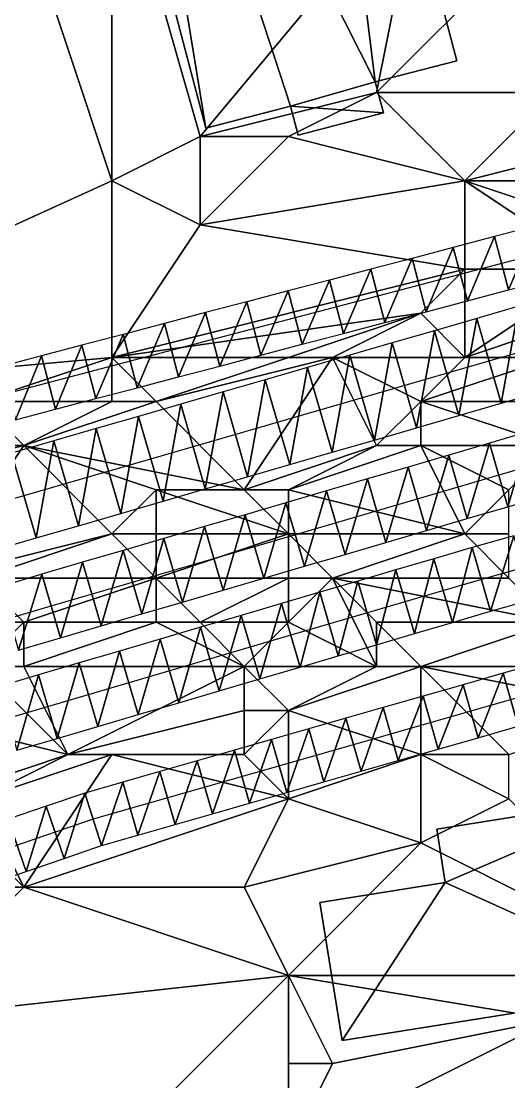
# Model space of a CAD drawing. Header units: metres. Extents: x -1103 to 901, y -902 to 905.
# Drawn here: x -154.12 to -132.01, y 117.18 to 165.23 of the extents above; entities that cross this region are included whole.
import ezdxf

# ---------------------------------------------------------------- set-up
doc = ezdxf.new("R2010")
doc.units = ezdxf.units.M
for name, color, linetype in [('OSM_BUILDING_FOOTPRINTS', 7, 'CONTINUOUS'), ('OSM_BUILDING_ROOFS', 1, 'CONTINUOUS'), ('OSM_BUILDING_WALLS', 8, 'CONTINUOUS'), ('OSM_PATH_AXES', 30, 'CONTINUOUS'), ('OSM_PATH_SURFACE', 30, 'CONTINUOUS'), ('OSM_ROAD_AXES', 2, 'CONTINUOUS'), ('OSM_ROAD_SURFACE', 9, 'CONTINUOUS'), ('OSM_TERRAIN', 3, 'CONTINUOUS')]:
    doc.layers.add(name, color=color, linetype=linetype)

msp = doc.modelspace()

# ---------------------------------------------------------------- linework, layer by layer
at = {"layer": 'OSM_BUILDING_FOOTPRINTS'}
for points in [[(-150.541, 188.268, 14.889), (-141.543, 190.613, 14.889), (-134.369, 163.441, 14.889), (-138.061, 162.479, 14.889), (-137.686, 161.074, 14.889), (-141.565, 160.068, 14.889), (-141.908, 161.384, 14.889), (-145.744, 160.388, 14.889), (-152.321, 185.337, 14.889), (-149.933, 185.957, 14.889), (-150.541, 188.268, 14.889)], [(-135.276, 128.616, 8.359), (-125.781, 130.131, 8.359), (-124.377, 121.472, 8.359), (-139.565, 119.05, 8.359), (-140.57, 125.298, 8.359), (-134.889, 126.205, 8.359), (-135.276, 128.616, 8.359)]]:
    msp.add_polyline3d(points, close=True, dxfattribs=at)
at = {"layer": 'OSM_BUILDING_ROOFS'}
for points in [[(-138.061, 162.479, 20.089), (-141.543, 190.613, 20.089), (-149.933, 185.957, 20.089)], [(-138.061, 162.479, 20.089), (-134.369, 163.441, 20.089), (-141.543, 190.613, 20.089)], [(-149.933, 185.957, 20.089), (-152.321, 185.337, 20.089), (-145.744, 160.388, 20.089)], [(-149.933, 185.957, 20.089), (-145.744, 160.388, 20.089), (-141.908, 161.384, 20.089)], [(-138.061, 162.479, 20.089), (-149.933, 185.957, 20.089), (-141.908, 161.384, 20.089)], [(-141.908, 161.384, 20.089), (-137.686, 161.074, 20.089), (-138.061, 162.479, 20.089)], [(-141.908, 161.384, 20.089), (-141.565, 160.068, 20.089), (-137.686, 161.074, 20.089)], [(-125.781, 130.131, 18.359), (-135.276, 128.616, 18.359), (-134.889, 126.205, 18.359)], [(-134.889, 126.205, 18.359), (-124.377, 121.472, 18.359), (-125.781, 130.131, 18.359)], [(-134.889, 126.205, 18.359), (-140.57, 125.298, 18.359), (-139.565, 119.05, 18.359)], [(-134.889, 126.205, 18.359), (-139.565, 119.05, 18.359), (-124.377, 121.472, 18.359)]]:
    msp.add_3dface(points, dxfattribs=at)
at = {"layer": 'OSM_BUILDING_WALLS'}
for points in [[(-134.369, 163.441, 14.889), (-141.543, 190.613, 14.889), (-141.543, 190.613, 20.089)], [(-134.369, 163.441, 14.889), (-141.543, 190.613, 20.089), (-134.369, 163.441, 20.089)], [(-152.321, 185.337, 14.889), (-145.744, 160.388, 14.889), (-145.744, 160.388, 20.089)], [(-152.321, 185.337, 14.889), (-145.744, 160.388, 20.089), (-152.321, 185.337, 20.089)], [(-138.061, 162.479, 14.889), (-134.369, 163.441, 14.889), (-134.369, 163.441, 20.089)], [(-138.061, 162.479, 14.889), (-134.369, 163.441, 20.089), (-138.061, 162.479, 20.089)], [(-137.686, 161.074, 14.889), (-138.061, 162.479, 14.889), (-138.061, 162.479, 20.089)], [(-137.686, 161.074, 14.889), (-138.061, 162.479, 20.089), (-137.686, 161.074, 20.089)], [(-145.744, 160.388, 14.889), (-141.908, 161.384, 14.889), (-141.908, 161.384, 20.089)], [(-145.744, 160.388, 14.889), (-141.908, 161.384, 20.089), (-145.744, 160.388, 20.089)], [(-141.908, 161.384, 14.889), (-141.565, 160.068, 14.889), (-141.565, 160.068, 20.089)], [(-141.908, 161.384, 14.889), (-141.565, 160.068, 20.089), (-141.908, 161.384, 20.089)], [(-141.565, 160.068, 14.889), (-137.686, 161.074, 14.889), (-137.686, 161.074, 20.089)], [(-141.565, 160.068, 14.889), (-137.686, 161.074, 20.089), (-141.565, 160.068, 20.089)], [(-125.781, 130.131, 8.359), (-135.276, 128.616, 8.359), (-135.276, 128.616, 18.359)], [(-125.781, 130.131, 8.359), (-135.276, 128.616, 18.359), (-125.781, 130.131, 18.359)], [(-135.276, 128.616, 8.359), (-134.889, 126.205, 8.359), (-134.889, 126.205, 18.359)], [(-135.276, 128.616, 8.359), (-134.889, 126.205, 18.359), (-135.276, 128.616, 18.359)], [(-134.889, 126.205, 8.359), (-140.57, 125.298, 8.359), (-140.57, 125.298, 18.359)], [(-134.889, 126.205, 8.359), (-140.57, 125.298, 18.359), (-134.889, 126.205, 18.359)], [(-140.57, 125.298, 8.359), (-139.565, 119.05, 8.359), (-139.565, 119.05, 18.359)], [(-140.57, 125.298, 8.359), (-139.565, 119.05, 18.359), (-140.57, 125.298, 18.359)], [(-139.565, 119.05, 8.359), (-124.377, 121.472, 8.359), (-124.377, 121.472, 18.359)], [(-139.565, 119.05, 8.359), (-124.377, 121.472, 18.359), (-139.565, 119.05, 18.359)]]:
    msp.add_3dface(points, dxfattribs=at)
at = {"layer": 'OSM_PATH_AXES'}
for points in [[(-364.453, 59.153, 16.179), (-341.804, 70.058, 13.161), (-295.102, 90.683, 15.142), (-263.51, 105.447, 16.234), (-230.957, 122.599, 15.848), (-202.516, 135.793, 14.359), (-165.64, 145.503, 14.643), (-151.049, 149.34, 14.507), (-121.105, 157.215, 17.198), (-120.32, 157.425, 17.314), (-92.741, 166.36, 19.621), (-57.524, 175.683, 15.839), (-38.357, 180.704, 12.909), (-12.038, 188.18, 11.367), (16.216, 197.834, 13.39), (43.983, 204.945, 16.196), (54.55, 206.195, 16.411), (69.683, 208.506, 16.69), (127.826, 210.906, 16.029), (196.458, 197.69, 10.186)], [(143.257, 186.653, 12.843), (122.354, 186.952, 13.89), (84.705, 186.211, 15.717), (44.536, 182.086, 15.402), (18.515, 175.528, 11.884), (-4.09, 169.722, 9.372), (-37.45, 160.588, 9.181), (-72.435, 150.867, 11.8), (-113.787, 139.675, 12.889), (-137.365, 132.929, 12.352), (-150.85, 129.069, 12.113), (-169.83, 122.589, 11.608), (-190.312, 116.042, 11.88), (-211.336, 108.455, 13.007), (-235.135, 97.739, 13.162), (-263.223, 83.904, 13.248), (-287.718, 73.188, 12.414), (-315.551, 58.8, 10.88), (-350.746, 39.148, 13.019), (-374.334, 32.003, 16.515), (-405.462, 18.047, 17.05), (-437.816, -4.37, 15.202), (-467.871, -29.828, 13.844), (-502.07, -69.187, 12.193)]]:
    msp.add_polyline3d(points, dxfattribs=at)
at = {"layer": 'OSM_PATH_SURFACE'}
for points in [[(-132.016, 153.053, 15.855), (-130.78, 155.963, 16.297), (-132.652, 155.471, 16.079)], [(-132.016, 153.053, 15.855), (-130.145, 153.545, 16.101), (-130.78, 155.963, 16.297)], [(-133.888, 152.561, 15.61), (-132.652, 155.471, 16.079), (-134.524, 154.978, 15.871)], [(-133.888, 152.561, 15.61), (-132.016, 153.053, 15.855), (-132.652, 155.471, 16.079)], [(-135.759, 152.069, 15.61), (-134.524, 154.978, 15.871), (-136.395, 154.486, 15.723)], [(-135.759, 152.069, 15.61), (-133.888, 152.561, 15.61), (-134.524, 154.978, 15.871)], [(-137.631, 151.576, 15.48), (-136.395, 154.486, 15.723), (-138.267, 153.994, 15.58)], [(-137.631, 151.576, 15.48), (-135.759, 152.069, 15.61), (-136.395, 154.486, 15.723)], [(-139.502, 151.084, 15.328), (-138.267, 153.994, 15.58), (-140.138, 153.502, 15.438)], [(-139.502, 151.084, 15.328), (-137.631, 151.576, 15.48), (-138.267, 153.994, 15.58)], [(-141.374, 150.592, 15.177), (-140.138, 153.502, 15.438), (-142.01, 153.01, 15.295)], [(-141.374, 150.592, 15.177), (-139.502, 151.084, 15.328), (-140.138, 153.502, 15.438)], [(-143.245, 150.1, 15.025), (-142.01, 153.01, 15.295), (-143.881, 152.518, 15.153)], [(-143.245, 150.1, 15.025), (-141.374, 150.592, 15.177), (-142.01, 153.01, 15.295)], [(-145.117, 149.608, 14.816), (-143.881, 152.518, 15.153), (-145.753, 152.026, 15.011)], [(-145.117, 149.608, 14.816), (-143.245, 150.1, 15.025), (-143.881, 152.518, 15.153)], [(-146.989, 149.116, 14.592), (-145.753, 152.026, 15.011), (-147.624, 151.534, 14.868)], [(-146.989, 149.116, 14.592), (-145.117, 149.608, 14.816), (-145.753, 152.026, 15.011)], [(-148.86, 148.624, 14.421), (-147.624, 151.534, 14.868), (-149.496, 151.041, 14.728)], [(-148.86, 148.624, 14.421), (-146.989, 149.116, 14.592), (-147.624, 151.534, 14.868)], [(-150.732, 148.132, 14.592), (-149.496, 151.041, 14.728), (-151.367, 150.549, 14.696)], [(-150.732, 148.132, 14.592), (-148.86, 148.624, 14.421), (-149.496, 151.041, 14.728)], [(-152.555, 147.652, 14.48), (-151.367, 150.549, 14.696), (-153.191, 150.07, 14.7)], [(-152.555, 147.652, 14.48), (-150.732, 148.132, 14.592), (-151.367, 150.549, 14.696)], [(-154.379, 147.172, 14.333), (-153.191, 150.07, 14.7), (-155.015, 149.59, 14.704)], [(-154.379, 147.172, 14.333), (-152.555, 147.652, 14.48), (-153.191, 150.07, 14.7)], [(-130.454, 136.206, 12.71), (-132.268, 135.687, 12.604), (-131.58, 133.284, 12.326)], [(-132.268, 135.687, 12.604), (-134.081, 135.169, 12.555), (-133.394, 132.765, 12.29)], [(-132.268, 135.687, 12.604), (-133.394, 132.765, 12.29), (-131.58, 133.284, 12.326)], [(-134.081, 135.169, 12.555), (-135.895, 134.65, 12.559), (-135.207, 132.246, 12.366)], [(-134.081, 135.169, 12.555), (-135.207, 132.246, 12.366), (-133.394, 132.765, 12.29)], [(-135.895, 134.65, 12.559), (-137.709, 134.131, 12.502), (-137.021, 131.727, 12.376)], [(-135.895, 134.65, 12.559), (-137.021, 131.727, 12.376), (-135.207, 132.246, 12.366)], [(-137.709, 134.131, 12.502), (-139.395, 133.648, 12.44), (-138.707, 131.245, 12.338)], [(-137.709, 134.131, 12.502), (-138.707, 131.245, 12.338), (-137.021, 131.727, 12.376)], [(-139.395, 133.648, 12.44), (-141.08, 133.166, 12.391), (-140.392, 130.762, 12.3)], [(-139.395, 133.648, 12.44), (-140.392, 130.762, 12.3), (-138.707, 131.245, 12.338)], [(-141.08, 133.166, 12.391), (-142.766, 132.683, 12.334), (-142.078, 130.28, 12.261)], [(-141.08, 133.166, 12.391), (-142.078, 130.28, 12.261), (-140.392, 130.762, 12.3)], [(-142.766, 132.683, 12.334), (-144.452, 132.201, 12.358), (-143.764, 129.797, 12.239)], [(-142.766, 132.683, 12.334), (-143.764, 129.797, 12.239), (-142.078, 130.28, 12.261)], [(-144.452, 132.201, 12.358), (-146.137, 131.718, 12.297), (-145.449, 129.315, 12.212)], [(-144.452, 132.201, 12.358), (-145.449, 129.315, 12.212), (-143.764, 129.797, 12.239)], [(-146.137, 131.718, 12.297), (-147.823, 131.236, 12.312), (-147.135, 128.832, 12.184)], [(-146.137, 131.718, 12.297), (-147.135, 128.832, 12.184), (-145.449, 129.315, 12.212)], [(-147.823, 131.236, 12.312), (-149.509, 130.753, 12.285), (-148.821, 128.35, 12.156)], [(-147.823, 131.236, 12.312), (-148.821, 128.35, 12.156), (-147.135, 128.832, 12.184)], [(-149.509, 130.753, 12.285), (-151.225, 130.262, 12.256), (-150.476, 127.877, 12.129)], [(-149.509, 130.753, 12.285), (-150.476, 127.877, 12.129), (-148.821, 128.35, 12.156)], [(-151.225, 130.262, 12.256), (-152.98, 129.663, 12.211), (-152.172, 127.297, 12.096)], [(-151.225, 130.262, 12.256), (-152.172, 127.297, 12.096), (-150.476, 127.877, 12.129)], [(-152.98, 129.663, 12.211), (-154.705, 129.074, 12.166), (-153.897, 126.708, 12.06)], [(-152.98, 129.663, 12.211), (-153.897, 126.708, 12.06), (-152.172, 127.297, 12.096)], [(-154.705, 129.074, 12.166), (-155.623, 126.119, 11.983), (-153.897, 126.708, 12.06)]]:
    msp.add_3dface(points, dxfattribs=at)
at = {"layer": 'OSM_ROAD_AXES'}
for points in [[(-198.127, 130.982, 13.763), (-148.242, 145.403, 14.161), (-119.491, 153.72, 16.472), (-96.964, 160.234, 18.352), (-36.953, 175.738, 12.061), (3.04, 187.306, 11.626), (41.905, 197.182, 16.052), (54.318, 199.482, 16.67), (70.899, 200.632, 16.818), (88.165, 201.517, 16.692), (108.791, 201.771, 16.13), (128.423, 202.49, 15.851), (142.682, 201.727, 15.306), (159.981, 200.687, 13.912), (196.204, 192.824, 9.832), (234.715, 183.623, 11.492), (340.831, 155.71, 17.129)], [(-370.819, 47.165, 17.241), (-335.923, 64.163, 12.317), (-224.192, 116.849, 14.848), (-198.249, 125.232, 13.23), (-152.763, 138.735, 13.315), (-145.379, 140.891, 13.6), (-102.955, 153.311, 16.503), (-45.442, 167.599, 12.299), (-35.737, 170.397, 10.915), (4.521, 182.031, 11.083), (38.467, 191.453, 15.186), (65.748, 194.992, 16.796), (114.075, 197.646, 15.56), (161.506, 194.251, 12.963)], [(140.129, 192.249, 14.001), (99.285, 192.946, 15.816), (43.983, 187.35, 15.57), (-34.145, 167.267, 10.105), (-45.807, 164.27, 11.675), (-84.395, 153.631, 14.759), (-133.253, 139.94, 13.632), (-141.886, 137.408, 13.111), (-162.081, 131.48, 12.502), (-196.027, 118.596, 12.56), (-220.81, 108.422, 13.68), (-332.143, 55.327, 11.351), (-361.634, 42.897, 15.237), (-380.911, 35.067, 18.339), (-406.633, 22.769, 18.543), (-417.997, 23.255, 18.52)]]:
    msp.add_polyline3d(points, dxfattribs=at)
at = {"layer": 'OSM_ROAD_SURFACE'}
for points in [[(-132.352, 147.918, 15.299), (-131.547, 152.315, 15.77), (-133.464, 151.76, 15.512)], [(-132.352, 147.918, 15.299), (-130.436, 148.472, 15.477), (-131.547, 152.315, 15.77)], [(-134.269, 147.363, 14.952), (-133.464, 151.76, 15.512), (-135.381, 151.206, 15.428)], [(-134.269, 147.363, 14.952), (-132.352, 147.918, 15.299), (-133.464, 151.76, 15.512)], [(-136.186, 146.809, 14.752), (-135.381, 151.206, 15.428), (-137.297, 150.651, 15.176)], [(-136.186, 146.809, 14.752), (-134.269, 147.363, 14.952), (-135.381, 151.206, 15.428)], [(-138.103, 146.254, 14.886), (-137.297, 150.651, 15.176), (-139.214, 150.097, 14.924)], [(-138.103, 146.254, 14.886), (-136.186, 146.809, 14.752), (-137.297, 150.651, 15.176)], [(-140.019, 145.7, 14.719), (-139.214, 150.097, 14.924), (-141.131, 149.542, 14.761)], [(-140.019, 145.7, 14.719), (-138.103, 146.254, 14.886), (-139.214, 150.097, 14.924)], [(-141.936, 145.145, 14.552), (-141.131, 149.542, 14.761), (-143.047, 148.988, 14.615)], [(-141.936, 145.145, 14.552), (-140.019, 145.7, 14.719), (-141.131, 149.542, 14.761)], [(-143.853, 144.591, 14.389), (-143.047, 148.988, 14.615), (-144.964, 148.434, 14.47)], [(-143.853, 144.591, 14.389), (-141.936, 145.145, 14.552), (-143.047, 148.988, 14.615)], [(-145.769, 144.037, 14.274), (-144.964, 148.434, 14.47), (-146.881, 147.879, 14.324)], [(-145.769, 144.037, 14.274), (-143.853, 144.591, 14.389), (-144.964, 148.434, 14.47)], [(-147.686, 143.482, 14.026), (-146.881, 147.879, 14.324), (-148.797, 147.325, 14.216)], [(-147.686, 143.482, 14.026), (-145.769, 144.037, 14.274), (-146.881, 147.879, 14.324)], [(-149.605, 142.927, 14.032), (-148.797, 147.325, 14.216), (-150.716, 146.77, 14.135)], [(-149.605, 142.927, 14.032), (-147.686, 143.482, 14.026), (-148.797, 147.325, 14.216)], [(-151.524, 142.373, 13.961), (-150.716, 146.77, 14.135), (-152.635, 146.215, 14.053)], [(-151.524, 142.373, 13.961), (-149.605, 142.927, 14.032), (-150.716, 146.77, 14.135)], [(-132.046, 143.232, 14.292), (-131.044, 146.651, 14.907), (-132.889, 146.111, 14.641)], [(-132.046, 143.232, 14.292), (-130.201, 143.772, 14.599), (-131.044, 146.651, 14.907)], [(-153.442, 141.818, 13.944), (-152.635, 146.215, 14.053), (-154.553, 145.661, 13.994)], [(-153.442, 141.818, 13.944), (-151.524, 142.373, 13.961), (-152.635, 146.215, 14.053)], [(-133.89, 142.692, 14.413), (-132.889, 146.111, 14.641), (-134.733, 145.571, 14.518)], [(-133.89, 142.692, 14.413), (-132.046, 143.232, 14.292), (-132.889, 146.111, 14.641)], [(-155.361, 141.263, 13.928), (-153.442, 141.818, 13.944), (-154.553, 145.661, 13.994)], [(-135.735, 142.152, 14.267), (-134.733, 145.571, 14.518), (-136.578, 145.031, 14.378)], [(-135.735, 142.152, 14.267), (-133.89, 142.692, 14.413), (-134.733, 145.571, 14.518)], [(-137.579, 141.612, 14.021), (-136.578, 145.031, 14.378), (-138.422, 144.491, 14.225)], [(-137.579, 141.612, 14.021), (-135.735, 142.152, 14.267), (-136.578, 145.031, 14.378)], [(-139.424, 141.072, 13.731), (-138.422, 144.491, 14.225), (-140.267, 143.951, 14.072)], [(-139.424, 141.072, 13.731), (-137.579, 141.612, 14.021), (-138.422, 144.491, 14.225)], [(-141.268, 140.532, 13.658), (-140.267, 143.951, 14.072), (-142.111, 143.411, 13.958)], [(-141.268, 140.532, 13.658), (-139.424, 141.072, 13.731), (-140.267, 143.951, 14.072)], [(-143.113, 139.992, 13.745), (-142.111, 143.411, 13.958), (-143.956, 142.871, 14.033)], [(-143.113, 139.992, 13.745), (-141.268, 140.532, 13.658), (-142.111, 143.411, 13.958)], [(-144.958, 139.452, 13.492), (-143.956, 142.871, 14.033), (-145.8, 142.331, 13.775)], [(-144.958, 139.452, 13.492), (-143.113, 139.992, 13.745), (-143.956, 142.871, 14.033)], [(-146.804, 138.912, 13.239), (-145.8, 142.331, 13.775), (-147.645, 141.792, 13.568)], [(-146.804, 138.912, 13.239), (-144.958, 139.452, 13.492), (-145.8, 142.331, 13.775)], [(-148.65, 138.373, 13.435), (-147.645, 141.792, 13.568), (-149.491, 141.253, 13.777)], [(-148.65, 138.373, 13.435), (-146.804, 138.912, 13.239), (-147.645, 141.792, 13.568)], [(-131.779, 141.911, 13.773), (-133.666, 141.382, 14.164), (-132.84, 138.498, 13.488)], [(-131.779, 141.911, 13.773), (-132.84, 138.498, 13.488), (-130.969, 139.023, 13.655)], [(-133.666, 141.382, 14.164), (-135.402, 140.873, 13.894), (-134.557, 137.994, 13.446)], [(-133.666, 141.382, 14.164), (-134.557, 137.994, 13.446), (-132.84, 138.498, 13.488)], [(-150.496, 137.834, 13.353), (-149.491, 141.253, 13.777), (-151.337, 140.714, 13.612)], [(-150.496, 137.834, 13.353), (-148.65, 138.373, 13.435), (-149.491, 141.253, 13.777)], [(-135.402, 140.873, 13.894), (-137.128, 140.367, 13.624), (-136.284, 137.488, 13.208)], [(-135.402, 140.873, 13.894), (-136.284, 137.488, 13.208), (-134.557, 137.994, 13.446)], [(-152.339, 137.296, 13.189), (-151.337, 140.714, 13.612), (-153.187, 140.174, 13.448)], [(-152.339, 137.296, 13.189), (-150.496, 137.834, 13.353), (-151.337, 140.714, 13.612)], [(-137.128, 140.367, 13.624), (-138.855, 139.86, 13.383), (-138.01, 136.981, 13.29)], [(-137.128, 140.367, 13.624), (-138.01, 136.981, 13.29), (-136.284, 137.488, 13.208)], [(-154.231, 136.734, 13.072), (-153.187, 140.174, 13.448), (-155.085, 139.61, 13.363)], [(-154.231, 136.734, 13.072), (-152.339, 137.296, 13.189), (-153.187, 140.174, 13.448)], [(-138.855, 139.86, 13.383), (-140.582, 139.354, 13.292), (-139.737, 136.475, 13.184)], [(-138.855, 139.86, 13.383), (-139.737, 136.475, 13.184), (-138.01, 136.981, 13.29)], [(-140.582, 139.354, 13.292), (-142.308, 138.847, 13.432), (-141.464, 135.968, 13.127)], [(-140.582, 139.354, 13.292), (-141.464, 135.968, 13.127), (-139.737, 136.475, 13.184)], [(-142.308, 138.847, 13.432), (-144.144, 138.308, 13.196), (-143.299, 135.43, 12.89)], [(-142.308, 138.847, 13.432), (-143.299, 135.43, 12.89), (-141.464, 135.968, 13.127)], [(-144.144, 138.308, 13.196), (-145.98, 137.769, 13.082), (-145.135, 134.891, 12.985)], [(-144.144, 138.308, 13.196), (-145.135, 134.891, 12.985), (-143.299, 135.43, 12.89)], [(-145.98, 137.769, 13.082), (-147.816, 137.23, 13.274), (-146.971, 134.352, 12.944)], [(-145.98, 137.769, 13.082), (-146.971, 134.352, 12.944), (-145.135, 134.891, 12.985)], [(-147.816, 137.23, 13.274), (-149.652, 136.692, 13.108), (-148.807, 133.813, 12.889)], [(-147.816, 137.23, 13.274), (-148.807, 133.813, 12.889), (-146.971, 134.352, 12.944)], [(-149.652, 136.692, 13.108), (-151.488, 136.153, 12.943), (-150.643, 133.274, 12.825)], [(-149.652, 136.692, 13.108), (-150.643, 133.274, 12.825), (-148.807, 133.813, 12.889)], [(-151.488, 136.153, 12.943), (-153.324, 135.614, 12.85), (-152.479, 132.735, 12.787)], [(-151.488, 136.153, 12.943), (-152.479, 132.735, 12.787), (-150.643, 133.274, 12.825)], [(-153.324, 135.614, 12.85), (-155.16, 135.075, 13.152), (-154.315, 132.196, 12.716)], [(-153.324, 135.614, 12.85), (-154.315, 132.196, 12.716), (-152.479, 132.735, 12.787)]]:
    msp.add_3dface(points, dxfattribs=at)
at = {"layer": 'OSM_TERRAIN'}
for points in [[(-172, 148, 14.963), (-150, 158, 15.358), (-156, 176, 16.209)], [(-156, 176, 16.209), (-150, 158, 15.358), (-150, 174, 17.035)], [(-150, 158, 15.358), (-146, 160, 16.958), (-150, 174, 17.035)], [(-146, 160, 16.958), (-136, 172, 17.17), (-150, 174, 17.035)], [(-138, 162, 17.119), (-136, 172, 17.17), (-146, 160, 16.958)], [(-138, 162, 17.119), (-132, 168, 17.39), (-136, 172, 17.17)], [(-138, 162, 17.119), (-130, 162, 16.973), (-132, 168, 17.39)], [(-142, 160, 16.99), (-138, 162, 17.119), (-146, 160, 16.958)], [(-134, 158, 16.137), (-138, 162, 17.119), (-142, 160, 16.99)], [(-138, 162, 17.119), (-134, 158, 16.137), (-130, 162, 16.973)], [(-134, 158, 16.137), (-126, 160, 17.121), (-130, 162, 16.973)], [(-146, 156, 15.31), (-146, 160, 16.958), (-150, 158, 15.358)], [(-146, 156, 15.31), (-134, 158, 16.137), (-142, 160, 16.99)], [(-146, 160, 16.958), (-146, 156, 15.31), (-142, 160, 16.99)], [(-122, 158, 17.067), (-126, 160, 17.121), (-134, 158, 16.137)], [(-172, 148, 14.963), (-150, 150, 14.518), (-150, 158, 15.358)], [(-150, 150, 14.518), (-146, 156, 15.31), (-150, 158, 15.358)], [(-134, 154, 15.714), (-134, 158, 16.137), (-146, 156, 15.31)], [(-134, 154, 15.714), (-128, 154, 16.287), (-134, 158, 16.137)], [(-128, 154, 16.287), (-128, 156, 16.266), (-134, 158, 16.137)], [(-134, 158, 16.137), (-128, 156, 16.266), (-122, 158, 17.067)], [(-150, 150, 14.518), (-134, 154, 15.714), (-146, 156, 15.31)], [(-150, 150, 14.518), (-136, 152, 15.532), (-134, 154, 15.714)], [(-136, 152, 15.532), (-134, 150, 15.173), (-134, 154, 15.714)], [(-134, 150, 15.173), (-128, 152, 15.644), (-128, 154, 16.287)], [(-134, 150, 15.173), (-128, 154, 16.287), (-134, 154, 15.714)], [(-142, 150, 15.016), (-136, 152, 15.532), (-150, 150, 14.518)], [(-142, 150, 15.016), (-140, 150, 14.803), (-136, 152, 15.532)], [(-140, 150, 14.803), (-134, 150, 15.173), (-136, 152, 15.532)], [(-130, 150, 15.483), (-128, 152, 15.644), (-134, 150, 15.173)], [(-172, 148, 14.963), (-156, 148, 14.455), (-150, 150, 14.518)], [(-156, 148, 14.455), (-150, 148, 14.52), (-150, 150, 14.518)], [(-150, 148, 14.52), (-148, 148, 14.206), (-150, 150, 14.518)], [(-148, 148, 14.206), (-142, 150, 15.016), (-150, 150, 14.518)], [(-144, 144, 14.306), (-140, 150, 14.803), (-148, 148, 14.206)], [(-148, 148, 14.206), (-140, 150, 14.803), (-142, 150, 15.016)], [(-144, 144, 14.306), (-138, 146, 14.836), (-140, 150, 14.803)], [(-138, 146, 14.836), (-136, 148, 15.016), (-140, 150, 14.803)], [(-136, 148, 15.016), (-134, 150, 15.173), (-140, 150, 14.803)], [(-136, 148, 15.016), (-130, 150, 15.483), (-134, 150, 15.173)], [(-136, 148, 15.016), (-130, 148, 15.451), (-130, 150, 15.483)], [(-156, 146, 14.395), (-154, 146, 13.947), (-156, 148, 14.455)], [(-154, 146, 13.947), (-150, 148, 14.52), (-156, 148, 14.455)], [(-154, 146, 13.947), (-148, 148, 14.206), (-150, 148, 14.52)], [(-154, 146, 13.947), (-144, 144, 14.306), (-148, 148, 14.206)], [(-138, 146, 14.836), (-136, 146, 14.424), (-136, 148, 15.016)], [(-136, 146, 14.424), (-130, 146, 14.683), (-136, 148, 15.016)], [(-130, 146, 14.683), (-130, 148, 15.451), (-136, 148, 15.016)], [(-158, 140, 13.849), (-154, 146, 13.947), (-162, 144, 13.958)], [(-162, 144, 13.958), (-154, 146, 13.947), (-156, 146, 14.395)], [(-158, 140, 13.849), (-150, 142, 13.913), (-154, 146, 13.947)], [(-150, 142, 13.913), (-148, 144, 14.116), (-154, 146, 13.947)], [(-148, 144, 14.116), (-144, 144, 14.306), (-154, 146, 13.947)], [(-142, 144, 13.911), (-138, 146, 14.836), (-144, 144, 14.306)], [(-134, 142, 14.318), (-136, 146, 14.424), (-142, 144, 13.911)], [(-142, 144, 13.911), (-136, 146, 14.424), (-138, 146, 14.836)], [(-134, 142, 14.318), (-132, 144, 14.55), (-136, 146, 14.424)], [(-132, 144, 14.55), (-130, 146, 14.683), (-136, 146, 14.424)], [(-150, 142, 13.913), (-148, 142, 13.508), (-148, 144, 14.116)], [(-148, 142, 13.508), (-142, 142, 13.826), (-148, 144, 14.116)], [(-142, 142, 13.826), (-144, 144, 14.306), (-148, 144, 14.116)], [(-142, 142, 13.826), (-142, 144, 13.911), (-144, 144, 14.306)], [(-142, 142, 13.826), (-134, 142, 14.318), (-142, 144, 13.911)], [(-134, 142, 14.318), (-132, 142, 13.714), (-132, 144, 14.55)], [(-156, 140, 13.314), (-150, 142, 13.913), (-158, 140, 13.849)], [(-156, 140, 13.314), (-148, 140, 13.423), (-150, 142, 13.913)], [(-148, 140, 13.423), (-148, 142, 13.508), (-150, 142, 13.913)], [(-148, 140, 13.423), (-142, 142, 13.826), (-148, 142, 13.508)], [(-148, 140, 13.423), (-142, 140, 13.76), (-142, 142, 13.826)], [(-142, 140, 13.76), (-140, 140, 13.296), (-142, 142, 13.826)], [(-140, 140, 13.296), (-134, 142, 14.318), (-142, 142, 13.826)], [(-140, 140, 13.296), (-132, 140, 13.706), (-134, 142, 14.318)], [(-132, 140, 13.706), (-132, 142, 13.714), (-134, 142, 14.318)], [(-158, 138, 13.218), (-154, 138, 13.272), (-156, 140, 13.314)], [(-154, 138, 13.272), (-148, 140, 13.423), (-156, 140, 13.314)], [(-154, 138, 13.272), (-148, 138, 13.393), (-148, 140, 13.423)], [(-148, 138, 13.393), (-146, 138, 12.982), (-148, 140, 13.423)], [(-146, 138, 12.982), (-142, 140, 13.76), (-148, 140, 13.423)], [(-146, 138, 12.982), (-142, 138, 13.122), (-142, 140, 13.76)], [(-142, 138, 13.122), (-138, 136, 13.159), (-140, 140, 13.296)], [(-142, 138, 13.122), (-140, 140, 13.296), (-142, 140, 13.76)], [(-138, 136, 13.159), (-138, 138, 13.325), (-140, 140, 13.296)], [(-138, 138, 13.325), (-130, 138, 13.495), (-140, 140, 13.296)], [(-130, 138, 13.495), (-132, 140, 13.706), (-140, 140, 13.296)], [(-156, 136, 13.231), (-154, 138, 13.272), (-158, 138, 13.218)], [(-156, 136, 13.231), (-154, 136, 12.798), (-154, 138, 13.272)], [(-154, 136, 12.798), (-144, 136, 13.037), (-148, 138, 13.393)], [(-154, 136, 12.798), (-148, 138, 13.393), (-154, 138, 13.272)], [(-144, 136, 13.037), (-146, 138, 12.982), (-148, 138, 13.393)], [(-144, 136, 13.037), (-142, 138, 13.122), (-146, 138, 12.982)], [(-144, 136, 13.037), (-138, 136, 13.159), (-142, 138, 13.122)], [(-138, 136, 13.159), (-136, 136, 12.571), (-138, 138, 13.325)], [(-136, 136, 12.571), (-130, 138, 13.495), (-138, 138, 13.325)], [(-136, 136, 12.571), (-128, 136, 12.512), (-130, 138, 13.495)], [(-160, 134, 12.646), (-152, 132, 12.694), (-156, 136, 13.231)], [(-152, 132, 12.694), (-154, 136, 12.798), (-156, 136, 13.231)], [(-152, 132, 12.694), (-144, 136, 13.037), (-154, 136, 12.798)], [(-152, 132, 12.694), (-144, 134, 12.84), (-144, 136, 13.037)], [(-144, 134, 12.84), (-142, 134, 12.335), (-144, 136, 13.037)], [(-142, 134, 12.335), (-138, 136, 13.159), (-144, 136, 13.037)], [(-142, 134, 12.335), (-136, 132, 12.318), (-136, 136, 12.571)], [(-142, 134, 12.335), (-136, 136, 12.571), (-138, 136, 13.159)], [(-136, 132, 12.318), (-132, 132, 12.077), (-136, 136, 12.571)], [(-132, 132, 12.077), (-126, 134, 12.371), (-136, 136, 12.571)], [(-136, 136, 12.571), (-126, 134, 12.371), (-128, 136, 12.512)], [(-158, 130, 12.531), (-152, 132, 12.694), (-160, 134, 12.646)], [(-144, 132, 12.183), (-144, 134, 12.84), (-152, 132, 12.694)], [(-142, 130, 12.172), (-142, 134, 12.335), (-144, 132, 12.183)], [(-144, 132, 12.183), (-142, 134, 12.335), (-144, 134, 12.84)], [(-142, 130, 12.172), (-136, 132, 12.318), (-142, 134, 12.335)], [(-158, 130, 12.531), (-156, 130, 12.119), (-152, 132, 12.694)], [(-154, 126, 11.945), (-150, 132, 12.271), (-156, 130, 12.119)], [(-156, 130, 12.119), (-150, 132, 12.271), (-152, 132, 12.694)], [(-154, 126, 11.945), (-142, 130, 12.172), (-150, 132, 12.271)], [(-150, 132, 12.271), (-144, 132, 12.183), (-152, 132, 12.694)], [(-150, 132, 12.271), (-142, 130, 12.172), (-144, 132, 12.183)], [(-136, 128, 10.729), (-136, 132, 12.318), (-142, 130, 12.172)], [(-136, 128, 10.729), (-132, 130, 10.772), (-136, 132, 12.318)], [(-132, 130, 10.772), (-132, 132, 12.077), (-136, 132, 12.318)], [(-154, 126, 11.945), (-156, 130, 12.119), (-156, 128, 11.942)], [(-144, 126, 11.27), (-142, 130, 12.172), (-154, 126, 11.945)], [(-144, 126, 11.27), (-136, 128, 10.729), (-142, 130, 12.172)], [(-124, 122, 10.442), (-132, 130, 10.772), (-136, 128, 10.729)], [(-162, 126, 11.724), (-154, 126, 11.945), (-156, 128, 11.942)], [(-142, 122, 10.557), (-136, 128, 10.729), (-144, 126, 11.27)], [(-142, 122, 10.557), (-124, 122, 10.442), (-136, 128, 10.729)], [(-162, 126, 11.724), (-160, 120, 11.197), (-154, 126, 11.945)], [(-160, 120, 11.197), (-142, 122, 10.557), (-154, 126, 11.945)], [(-142, 122, 10.557), (-144, 126, 11.27), (-154, 126, 11.945)], [(-154, 110, 9.387), (-142, 122, 10.557), (-160, 120, 11.197)], [(-142, 114, 9.061), (-142, 122, 10.557), (-154, 110, 9.387)], [(-142, 114, 9.061), (-142, 118, 10.061), (-142, 122, 10.557)], [(-142, 118, 10.061), (-140, 118, 10.311), (-142, 122, 10.557)], [(-140, 118, 10.311), (-130, 120, 10.384), (-142, 122, 10.557)], [(-130, 120, 10.384), (-124, 122, 10.442), (-142, 122, 10.557)], [(-154, 110, 9.387), (-172, 120, 11.523), (-182, 116, 11.549)], [(-154, 110, 9.387), (-160, 120, 11.197), (-172, 120, 11.523)], [(-140, 118, 10.311), (-142, 114, 9.061), (-130, 120, 10.384)], [(-142, 114, 9.061), (-122, 118, 8.436), (-130, 120, 10.384)], [(-114, 118, 7.116), (-142, 114, 9.061), (-108, 112, 5.215)], [(-142, 114, 9.061), (-140, 118, 10.311), (-142, 118, 10.061)], [(-142, 114, 9.061), (-114, 118, 7.116), (-122, 118, 8.436)]]:
    msp.add_3dface(points, dxfattribs=at)

doc.saveas('drawing.dxf')
